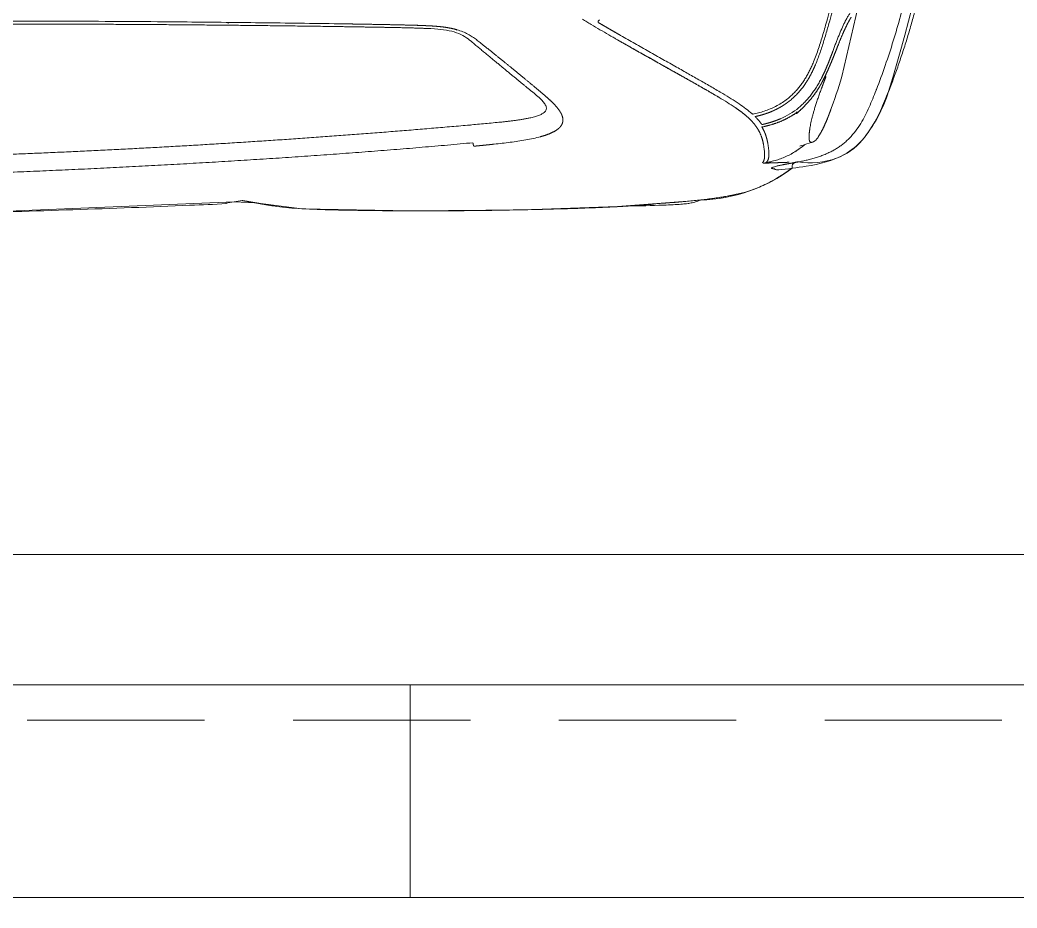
# Model space of a CAD drawing. Header units: metres. Extents: x -13933 to 152404, y -7861 to 21912.
# Drawn here: x 114822.3 to 114962.9, y 100.2 to 225.5 of the extents above; entities that cross this region are included whole.
import ezdxf
from ezdxf.xclip import XClip

# ---------------------------------------------------------------- set-up
doc = ezdxf.new("R2010")
doc.units = ezdxf.units.M
doc.header["$LTSCALE"] = 100
doc.header["$MEASUREMENT"] = 0
doc.header["$XCLIPFRAME"] = 0
doc.linetypes.add('HIDDEN', pattern=[0.375, 0.25, -0.125])
doc.layers.get('0').update_dxf_attribs({"color": 9, "lineweight": 9})
for name, color, linetype, lineweight in [('04', 9, 'Continuous', 9), ('06A', 9, 'Continuous', 9), ('06D', 9, 'Continuous', 9), ('15', 9, 'Continuous', 9), ('40M', 9, 'Continuous', 9)]:
    doc.layers.add(name, color=color, linetype=linetype, lineweight=lineweight)

# ---------------------------------------------------------------- blocks, each defined once
blk = doc.blocks.new('p-harpusta-ust')
at = {"layer": '06A'}
for points in [[(2204.54, -75), (757.54, -75), (757.54, 25), (-30.46, 25), (-30.46, 0), (732.54, 0), (732.54, -100), (2234.54, -100), (2234.54, 3680), (732.54, 3680), (732.54, 3595), (757.54, 3595), (757.54, 3655), (2204.54, 3655)], [(2204.54, -100), (2204.54, 3656)], [(2234.54, 3656), (2234.54, -75.95)], [(2234.54, 3389), (2204.54, 3389)]]:
    blk.add_lwpolyline(points, dxfattribs=at)
at = {"layer": '06D', "linetype": 'HIDDEN'}
blk.add_lwpolyline([(2204.54, 3660), (2209.54, 3660), (2209.54, -80), (752.54, -80), (752.54, 20), (-30.46, 20)], dxfattribs=at)
at = {"layer": '15'}
blk.add_lwpolyline([(729.54, 3595), (729.54, 3683), (2237.54, 3683), (2237.54, -103), (729.54, -103), (729.54, -3), (-30.46, -3), (-30.46, 0), (732.54, 0), (732.54, -100), (2234.54, -100), (2234.54, 3680), (732.54, 3680), (732.54, 3595)], close=True, dxfattribs=at)
blk = doc.blocks.new('p-araba-polo')
at = {"extrusion": (0, 0, -1)}
for p, q in [((2.8823, 0.8027), (2.9054, 0.7989)), ((3.4804, 0.8048), (3.4804, 0.8048)), ((3.6419, 0.7275), (3.6419, 0.7275)), ((3.2268, 0.6929), (3.2267, 0.6922)), ((3.7514, 0.624), (3.7743, 0.5251)), ((3.2323, 0.5693), (3.2323, 0.5693)), ((3.4392, 0.5659), (3.4392, 0.5659)), ((3.7299, 0.546), (3.7299, 0.546))]:
    blk.add_line(p, q, dxfattribs=at)
at = {"flags": 128}
for points in [[(2.9369, 0.8044), (2.9413, 0.8051), (2.9443, 0.8057)], [(3.6558, 0.7538), (3.6563, 0.7542), (3.6566, 0.7545), (3.6574, 0.7549)], [(3.6574, 0.7549), (3.6583, 0.7553), (3.6593, 0.7556), (3.6605, 0.7556)], [(3.7308, 0.6835), (3.732, 0.6804), (3.7332, 0.6772), (3.7345, 0.6739)]]:
    blk.add_lwpolyline(points, dxfattribs=at)
for points, degree in [([(2.5016, 0.8169), (2.6117, 0.8139), (2.7216, 0.8101), (2.8316, 0.8056)], 3), ([(2.8316, 0.8056), (2.8316, 0.8056), (2.8316, 0.8056), (2.8316, 0.8055), (2.8316, 0.8053), (2.8316, 0.805)], 5), ([(2.8316, 0.805), (2.8316, 0.8053), (2.8316, 0.8054), (2.8316, 0.8056), (2.8316, 0.8056), (2.8316, 0.8056)], 5), ([(2.8316, 0.8056), (2.8487, 0.8049), (2.8658, 0.8042), (2.8829, 0.8032)], 3), ([(2.8823, 0.8027), (2.8827, 0.8028), (2.8829, 0.803), (2.883, 0.8031), (2.883, 0.8032), (2.8829, 0.8032), (2.8827, 0.8032)], 6), ([(2.943, 0.8054), (2.935, 0.804), (2.9273, 0.8026), (2.9198, 0.8013), (2.9125, 0.8001), (2.9054, 0.7989)], 5), ([(2.943, 0.8054), (2.9429, 0.8054), (2.9428, 0.8054), (2.9427, 0.8054)], 3), ([(2.9428, 0.8054), (2.9428, 0.8054), (2.9428, 0.8054), (2.9428, 0.8054), (2.9429, 0.8054), (2.9429, 0.8054), (2.9429, 0.8054), (2.943, 0.8054), (2.943, 0.8054)], 8), ([(2.9433, 0.8055), (2.9432, 0.8055), (2.9432, 0.8055), (2.9431, 0.8055), (2.9431, 0.8055), (2.943, 0.8054)], 5), ([(2.943, 0.8054), (2.9431, 0.8055), (2.9431, 0.8055), (2.9432, 0.8055), (2.9433, 0.8055), (2.9433, 0.8055)], 5), ([(2.9434, 0.8055), (2.9433, 0.8055), (2.9431, 0.8055), (2.943, 0.8054)], 3), ([(3.0344, 0.8121), (3.07, 0.8129), (3.1076, 0.8133), (3.1465, 0.8134)], 3), ([(3.4597, 0.8061), (3.4598, 0.8061), (3.4598, 0.8061), (3.4599, 0.8061), (3.4599, 0.8061), (3.46, 0.8061), (3.46, 0.8061)], 6), ([(3.4645, 0.8058), (3.4646, 0.8058), (3.4647, 0.8058), (3.4648, 0.8058), (3.4649, 0.8058)], 4), ([(3.4646, 0.8058), (3.4646, 0.8058), (3.4647, 0.8058), (3.4648, 0.8058), (3.4649, 0.8058)], 4), ([(3.4646, 0.8058), (3.4646, 0.8058), (3.4647, 0.8058), (3.4648, 0.8058), (3.4648, 0.8058), (3.4649, 0.8058), (3.4649, 0.8058)], 6), ([(3.4646, 0.8058), (3.4646, 0.8058), (3.4646, 0.8058), (3.4646, 0.8058)], 3), ([(3.4646, 0.8058), (3.4646, 0.8058), (3.4647, 0.8058), (3.4647, 0.8058), (3.4648, 0.8058), (3.4649, 0.8058), (3.4649, 0.8058)], 6), ([(3.4649, 0.8058), (3.4648, 0.8058), (3.4648, 0.8058), (3.4647, 0.8058), (3.4647, 0.8058), (3.4648, 0.8058), (3.4649, 0.8058)], 6), ([(2.9054, 0.7989), (2.9062, 0.799), (2.907, 0.7992), (2.9078, 0.7993)], 3), ([(2.5115, 0.7615), (2.6557, 0.7563), (2.7999, 0.7495), (2.9437, 0.7407), (3.0876, 0.7308), (3.2308, 0.7173)], 5), ([(3.6392, 0.7457), (3.6404, 0.7445), (3.6411, 0.7432), (3.6416, 0.7416), (3.642, 0.7397)], 4), ([(3.6417, 0.7463), (3.6412, 0.7464), (3.6407, 0.7463), (3.6403, 0.746), (3.64, 0.7457)], 4), ([(3.6417, 0.7463), (3.6412, 0.7464), (3.6407, 0.7463), (3.6403, 0.746), (3.64, 0.7457)], 4), ([(3.6423, 0.746), (3.6422, 0.746), (3.6421, 0.7461), (3.642, 0.7461), (3.6419, 0.7462), (3.6417, 0.7463)], 5), ([(3.6417, 0.7463), (3.6478, 0.746), (3.6532, 0.7455), (3.6589, 0.7454), (3.665, 0.7455), (3.6714, 0.7451), (3.6769, 0.7448)], 6), ([(3.6769, 0.7448), (3.6714, 0.7451), (3.665, 0.7455), (3.6589, 0.7454), (3.6532, 0.7455), (3.6478, 0.746), (3.6417, 0.7463)], 6), ([(3.6417, 0.7463), (3.6419, 0.7462), (3.6421, 0.7461), (3.6423, 0.746)], 3), ([(3.6525, 0.7527), (3.6519, 0.7531), (3.6517, 0.7534), (3.652, 0.7536), (3.6524, 0.7538), (3.653, 0.7538), (3.6537, 0.7539), (3.6543, 0.7539)], 7), ([(3.6543, 0.7539), (3.6546, 0.7539), (3.6548, 0.7539), (3.655, 0.7539), (3.6553, 0.7539), (3.6555, 0.7539), (3.6557, 0.7539), (3.656, 0.7539)], 7), ([(3.6543, 0.7539), (3.6549, 0.7539), (3.6554, 0.7539), (3.656, 0.7539)], 3), ([(3.6613, 0.7556), (3.661, 0.7556), (3.6607, 0.7557), (3.6604, 0.7557), (3.66, 0.7556), (3.6597, 0.7556)], 5), ([(3.6598, 0.755), (3.6598, 0.7551), (3.6599, 0.7551), (3.6599, 0.7552), (3.66, 0.7552), (3.6601, 0.7553)], 5), ([(3.6606, 0.7556), (3.6608, 0.7556), (3.6612, 0.7556), (3.6617, 0.7556)], 3), ([(3.6613, 0.7556), (3.6615, 0.7556), (3.6616, 0.7556), (3.6618, 0.7556), (3.6619, 0.7556), (3.6621, 0.7555)], 5), ([(3.6621, 0.7555), (3.6618, 0.7556), (3.6616, 0.7556), (3.6613, 0.7556)], 3), ([(3.6616, 0.7556), (3.6747, 0.7543), (3.6879, 0.7526), (3.7009, 0.7505)], 3), ([(3.662, 0.7555), (3.662, 0.7555), (3.662, 0.7555), (3.662, 0.7555), (3.662, 0.7555), (3.6621, 0.7555)], 5), ([(3.6622, 0.7555), (3.6621, 0.7555), (3.6621, 0.7555), (3.6621, 0.7555), (3.6621, 0.7555), (3.6621, 0.7555)], 5), ([(3.6621, 0.7555), (3.6621, 0.7555), (3.6621, 0.7555), (3.6622, 0.7555)], 3), ([(3.6621, 0.7555), (3.6621, 0.7555), (3.6621, 0.7555), (3.6621, 0.7555)], 3), ([(3.6684, 0.7483), (3.6684, 0.7483), (3.6684, 0.7483), (3.6684, 0.7483), (3.6684, 0.7483), (3.6684, 0.7483), (3.6684, 0.7483)], 6), ([(3.6684, 0.7483), (3.6754, 0.7469), (3.6824, 0.7458), (3.6894, 0.7444)], 3), ([(3.6894, 0.7444), (3.6864, 0.745), (3.6834, 0.7455), (3.6803, 0.7461), (3.6774, 0.7466), (3.6744, 0.7472), (3.6714, 0.7477), (3.6684, 0.7483)], 7), ([(2.5099, 0.7363), (2.6125, 0.7326), (2.715, 0.7281), (2.8175, 0.7228), (2.9199, 0.7165), (3.0222, 0.7094), (3.1244, 0.7013), (3.2264, 0.6923)], 7), ([(3.6441, 0.7453), (3.6442, 0.7453), (3.6443, 0.7453), (3.6443, 0.7453), (3.6444, 0.7453), (3.6445, 0.7453), (3.6446, 0.7452)], 6), ([(3.6446, 0.7452), (3.6445, 0.7453), (3.6444, 0.7453), (3.6444, 0.7453), (3.6443, 0.7453), (3.6442, 0.7453), (3.6441, 0.7453)], 6), ([(3.6446, 0.7452), (3.6444, 0.7453), (3.6443, 0.7453), (3.6442, 0.7453), (3.6442, 0.7453), (3.6442, 0.7453), (3.6442, 0.7453)], 6), ([(3.6442, 0.7453), (3.6445, 0.7451), (3.6448, 0.7449), (3.645, 0.7447), (3.6452, 0.7445), (3.6454, 0.7442)], 5), ([(3.6454, 0.7442), (3.6465, 0.743), (3.6473, 0.7416), (3.6478, 0.74), (3.6481, 0.7379)], 4), ([(3.681, 0.7324), (3.6807, 0.7326), (3.6804, 0.7328), (3.6801, 0.7329), (3.6797, 0.7331)], 4), ([(3.6894, 0.7444), (3.6894, 0.7444), (3.6894, 0.7444), (3.6894, 0.7444), (3.6894, 0.7444), (3.6894, 0.7444), (3.6894, 0.7444)], 6), ([(3.6894, 0.7444), (3.6894, 0.7444), (3.6894, 0.7444), (3.6894, 0.7444), (3.6894, 0.7444), (3.6894, 0.7444), (3.6894, 0.7444)], 6), ([(3.1608, 0.7236), (3.1608, 0.7236), (3.1608, 0.7236), (3.1608, 0.7236)], 3), ([(3.1608, 0.7236), (3.1608, 0.7236), (3.1608, 0.7236), (3.1608, 0.7236)], 3), ([(3.2308, 0.7173), (3.2311, 0.7187), (3.2314, 0.72), (3.2314, 0.7205), (3.2315, 0.7208), (3.2318, 0.7215), (3.232, 0.7222)], 6), ([(3.232, 0.7222), (3.2318, 0.7215), (3.2315, 0.7208), (3.2314, 0.7205), (3.2314, 0.72), (3.2311, 0.7187), (3.2308, 0.7173)], 6), ([(3.2325, 0.7222), (3.2324, 0.7222), (3.2323, 0.7222), (3.2322, 0.7222), (3.2321, 0.7222), (3.232, 0.7222)], 5), ([(3.232, 0.7222), (3.2322, 0.7222), (3.2323, 0.7222), (3.2325, 0.7222)], 3), ([(3.2325, 0.7222), (3.2385, 0.7216), (3.2445, 0.721), (3.2505, 0.7204)], 3), ([(3.2505, 0.7204), (3.2469, 0.7208), (3.2433, 0.7211), (3.2397, 0.7215), (3.2361, 0.7218), (3.2325, 0.7222)], 5), ([(3.2608, 0.7193), (3.2588, 0.7195), (3.2567, 0.7198), (3.2546, 0.72), (3.2526, 0.7202), (3.2505, 0.7204)], 5), ([(3.2505, 0.7204), (3.2539, 0.72), (3.2574, 0.7197), (3.2608, 0.7193)], 3), ([(3.6409, 0.7204), (3.6395, 0.7132), (3.6375, 0.7045), (3.6326, 0.6959), (3.6246, 0.6873)], 4), ([(3.647, 0.7189), (3.6462, 0.7147), (3.6452, 0.7101), (3.6437, 0.7052), (3.6416, 0.7003), (3.6385, 0.6952)], 5), ([(3.6871, 0.7287), (3.6865, 0.7291), (3.6859, 0.7295), (3.6853, 0.7299)], 3), ([(3.6918, 0.7222), (3.6912, 0.7225), (3.6992, 0.7195), (3.7089, 0.7167)], 3), ([(3.692, 0.7221), (3.6919, 0.7222), (3.6919, 0.7222), (3.6918, 0.7222)], 3), ([(3.3555, 0.6929), (3.353, 0.6968), (3.3487, 0.7005), (3.3421, 0.7038), (3.3345, 0.7065), (3.3262, 0.7088)], 5), ([(3.706, 0.6982), (3.7053, 0.7028), (3.705, 0.7068), (3.7049, 0.7101), (3.7051, 0.7127), (3.7056, 0.7145)], 5), ([(3.7056, 0.7145), (3.706, 0.7157), (3.7065, 0.7165), (3.7072, 0.7169), (3.708, 0.717), (3.709, 0.7166)], 5), ([(3.7184, 0.7083), (3.7181, 0.7089), (3.7179, 0.7094), (3.7176, 0.7099), (3.7173, 0.7104), (3.7169, 0.7108)], 5), ([(3.7184, 0.7083), (3.7181, 0.7089), (3.7179, 0.7094), (3.7176, 0.7099), (3.7173, 0.7104), (3.7169, 0.7108)], 5), ([(3.7184, 0.7083), (3.7205, 0.7053), (3.7229, 0.7012), (3.7256, 0.6959), (3.7283, 0.6897), (3.7311, 0.6828)], 5), ([(3.2267, 0.6922), (3.2268, 0.6925), (3.2268, 0.6927), (3.2268, 0.6929)], 3), ([(3.3551, 0.6757), (3.3569, 0.679), (3.358, 0.6825), (3.3585, 0.6859), (3.3577, 0.6895), (3.3555, 0.6929)], 5), ([(3.6351, 0.702), (3.6351, 0.702), (3.6351, 0.702), (3.6351, 0.702)], 3), ([(3.6353, 0.6874), (3.6359, 0.6881), (3.6365, 0.6889), (3.6371, 0.6896), (3.6376, 0.6904), (3.6381, 0.6911)], 5), ([(3.6381, 0.6911), (3.6382, 0.6912), (3.6383, 0.6913), (3.6383, 0.6914), (3.6385, 0.6914), (3.6386, 0.6915), (3.6388, 0.6915)], 6), ([(3.6843, 0.6769), (3.676, 0.6824), (3.6671, 0.687), (3.6578, 0.6905), (3.6482, 0.6931), (3.6385, 0.6952)], 5), ([(3.6388, 0.6915), (3.639, 0.6915), (3.6392, 0.6915), (3.6394, 0.6915), (3.6396, 0.6914), (3.6399, 0.6914), (3.6402, 0.6913)], 6), ([(3.6401, 0.6913), (3.6401, 0.6914), (3.6401, 0.6914), (3.6402, 0.6914), (3.6402, 0.6914), (3.6402, 0.6914), (3.6402, 0.6913)], 6), ([(3.6402, 0.6913), (3.6451, 0.6902), (3.65, 0.6889), (3.6548, 0.6874), (3.6596, 0.6856), (3.6642, 0.6837)], 5), ([(3.3312, 0.6498), (3.3371, 0.6548), (3.3427, 0.6599), (3.3478, 0.665), (3.3522, 0.6703), (3.3551, 0.6757)], 5), ([(3.6246, 0.6873), (3.62, 0.6823), (3.6144, 0.6773), (3.6078, 0.6724), (3.6007, 0.6676)], 4), ([(3.6289, 0.6804), (3.6292, 0.6807), (3.6295, 0.6811), (3.6299, 0.6814), (3.6302, 0.6817), (3.6305, 0.682)], 5), ([(3.6536, 0.6726), (3.6489, 0.6747), (3.644, 0.6765), (3.639, 0.678), (3.634, 0.6793), (3.6289, 0.6804)], 5), ([(3.629, 0.6763), (3.629, 0.6763), (3.629, 0.6763), (3.629, 0.6763), (3.629, 0.6763), (3.629, 0.6763), (3.629, 0.6763)], 6), ([(3.629, 0.6763), (3.629, 0.6763), (3.629, 0.6763), (3.629, 0.6763), (3.629, 0.6763), (3.629, 0.6763), (3.629, 0.6763), (3.629, 0.6763)], 7), ([(3.629, 0.6763), (3.629, 0.6763), (3.629, 0.6763), (3.629, 0.6763), (3.629, 0.6763)], 4), ([(3.629, 0.6763), (3.629, 0.6763), (3.629, 0.6763), (3.629, 0.6763), (3.629, 0.6763)], 4), ([(3.6305, 0.682), (3.6308, 0.6823), (3.6311, 0.6827), (3.6314, 0.683), (3.6317, 0.6833), (3.632, 0.6836)], 5), ([(3.632, 0.6836), (3.6327, 0.6844), (3.6334, 0.6851), (3.634, 0.6859), (3.6347, 0.6866), (3.6353, 0.6874)], 5), ([(3.6641, 0.6836), (3.6642, 0.6837), (3.6642, 0.6838), (3.6642, 0.6838), (3.6642, 0.6838), (3.6642, 0.6837), (3.6642, 0.6837)], 6), ([(3.6642, 0.6837), (3.6737, 0.6797), (3.6827, 0.6743), (3.6906, 0.6678)], 3), ([(3.6884, 0.6739), (3.6876, 0.6745), (3.6868, 0.6751), (3.6859, 0.6757), (3.6851, 0.6763), (3.6843, 0.6769)], 5), ([(3.6871, 0.6763), (3.6934, 0.6709), (3.7003, 0.6645), (3.7071, 0.657), (3.7131, 0.649), (3.7183, 0.6407)], 5), ([(3.7311, 0.6828), (3.731, 0.683), (3.7309, 0.6833), (3.7307, 0.6836), (3.7306, 0.6839), (3.7305, 0.6842)], 5), ([(3.7311, 0.6828), (3.731, 0.683), (3.7309, 0.6833), (3.7307, 0.6836), (3.7306, 0.6839), (3.7305, 0.6842)], 5), ([(3.7311, 0.6828), (3.732, 0.6804), (3.7329, 0.678), (3.7339, 0.6755), (3.7348, 0.673), (3.7357, 0.6704)], 5), ([(3.6657, 0.6664), (3.6634, 0.6678), (3.661, 0.6691), (3.6586, 0.6703), (3.6561, 0.6715), (3.6536, 0.6726)], 5), ([(3.6769, 0.6587), (3.6748, 0.6604), (3.6726, 0.662), (3.6704, 0.6636), (3.6681, 0.665), (3.6657, 0.6664)], 5), ([(3.6905, 0.6677), (3.6906, 0.6677), (3.6906, 0.6678), (3.6906, 0.6678), (3.6906, 0.6678), (3.6906, 0.6677), (3.6906, 0.6677)], 6), ([(3.7346, 0.6735), (3.7406, 0.6572), (3.7462, 0.6408), (3.7514, 0.624)], 3), ([(3.241, 0.576), (3.2553, 0.5874), (3.2689, 0.5983), (3.282, 0.6089), (3.2949, 0.6194), (3.3073, 0.6297), (3.3195, 0.6398), (3.3312, 0.6498)], 7), ([(3.5782, 0.6534), (3.5628, 0.6443), (3.5465, 0.6352), (3.5299, 0.6258), (3.513, 0.6163)], 4), ([(3.708, 0.649), (3.708, 0.649), (3.7081, 0.6491), (3.7081, 0.6491), (3.7082, 0.6491), (3.7082, 0.6491), (3.7082, 0.6491)], 6), ([(3.7082, 0.6491), (3.7083, 0.6492), (3.7084, 0.6492), (3.7084, 0.6492), (3.7084, 0.6491), (3.7084, 0.6491), (3.7084, 0.649)], 6), ([(3.2303, 0.5759), (3.2483, 0.5909), (3.2656, 0.6052), (3.2822, 0.619), (3.2983, 0.6322), (3.3135, 0.6446)], 5), ([(3.7141, 0.6071), (3.7117, 0.6127), (3.7092, 0.6181), (3.7064, 0.6235), (3.7034, 0.6286), (3.7, 0.6336)], 5), ([(3.7273, 0.624), (3.7257, 0.6274), (3.7239, 0.6308), (3.7222, 0.6341), (3.7203, 0.6374), (3.7183, 0.6407)], 5), ([(3.7289, 0.624), (3.7277, 0.627), (3.7266, 0.63), (3.7255, 0.633), (3.7244, 0.6358), (3.7233, 0.6387)], 5), ([(3.7289, 0.624), (3.7277, 0.627), (3.7266, 0.63), (3.7255, 0.633), (3.7244, 0.6358), (3.7233, 0.6387)], 5), ([(3.7997, 0.6433), (3.7998, 0.6429), (3.7999, 0.6426), (3.8001, 0.6422)], 3), ([(3.8001, 0.6422), (3.7999, 0.6426), (3.7998, 0.6429), (3.7997, 0.6433)], 3), ([(3.8175, 0.6441), (3.8175, 0.6442), (3.8175, 0.6443), (3.8175, 0.6443), (3.8174, 0.6444)], 4), ([(3.8174, 0.6444), (3.8174, 0.6444), (3.8175, 0.6443), (3.8175, 0.6442), (3.8175, 0.6442)], 4), ([(3.7233, 0.6248), (3.7268, 0.6177), (3.73, 0.6105), (3.7329, 0.6032), (3.7357, 0.5959), (3.7384, 0.5887)], 5), ([(3.7286, 0.624), (3.7282, 0.624), (3.7277, 0.624), (3.7273, 0.624)], 3), ([(3.7286, 0.624), (3.7283, 0.624), (3.7281, 0.624), (3.7278, 0.624), (3.7276, 0.624), (3.7273, 0.624)], 5), ([(3.7446, 0.5831), (3.742, 0.5897), (3.7394, 0.5965), (3.7366, 0.6034), (3.7337, 0.6103), (3.7306, 0.6172), (3.7273, 0.624)], 6), ([(3.7289, 0.624), (3.7289, 0.624), (3.7288, 0.624), (3.7288, 0.624), (3.7287, 0.624), (3.7286, 0.624), (3.7286, 0.624)], 6), ([(3.7289, 0.624), (3.7288, 0.624), (3.7287, 0.624), (3.7286, 0.624)], 3), ([(3.513, 0.6163), (3.4939, 0.6055), (3.4745, 0.5946), (3.4547, 0.5835), (3.4347, 0.5721)], 4), ([(3.4561, 0.5842), (3.4561, 0.5842), (3.4561, 0.5842), (3.4561, 0.5842)], 3), ([(3.4561, 0.5842), (3.4561, 0.5842), (3.4561, 0.5842), (3.4561, 0.5842), (3.4561, 0.5842), (3.4561, 0.5842)], 5), ([(3.7382, 0.5889), (3.7383, 0.5889), (3.7384, 0.5889), (3.7384, 0.5889), (3.7384, 0.5888), (3.7384, 0.5888), (3.7384, 0.5887)], 6), ([(3.7644, 0.5402), (3.7622, 0.5439), (3.7597, 0.5484), (3.7569, 0.5538), (3.7539, 0.5602), (3.7508, 0.5674), (3.7478, 0.5751), (3.7446, 0.5831)], 7), ([(3.4392, 0.5659), (3.4349, 0.5635), (3.4306, 0.561), (3.4262, 0.5585), (3.4219, 0.556), (3.4176, 0.5535), (3.4133, 0.551), (3.4089, 0.5484)], 7), ([(3.7464, 0.567), (3.7465, 0.567), (3.7465, 0.567), (3.7465, 0.567), (3.7465, 0.567), (3.7465, 0.567), (3.7466, 0.567)], 6), ([(3.7466, 0.567), (3.7467, 0.5669), (3.7467, 0.5669), (3.7468, 0.5668), (3.7468, 0.5668), (3.7468, 0.5667), (3.7468, 0.5666)], 6), ([(3.7468, 0.5668), (3.7497, 0.5596), (3.7526, 0.5529), (3.7553, 0.5475)], 3), ([(3.0337, 0.5533), (2.9385, 0.552), (2.8431, 0.5509), (2.7476, 0.5501), (2.6519, 0.5497), (2.5562, 0.5502)], 5), ([(2.8854, 0.5489), (2.8854, 0.5489), (2.8854, 0.5488), (2.8854, 0.5488), (2.8854, 0.5488), (2.8854, 0.5488), (2.8854, 0.5488)], 6), ([(2.8854, 0.5488), (2.8854, 0.5488), (2.8854, 0.5488), (2.8854, 0.5488), (2.8854, 0.5488), (2.8854, 0.5489), (2.8854, 0.5489)], 6), ([(3.1618, 0.5559), (3.1389, 0.555), (3.1101, 0.5545), (3.0826, 0.5541), (3.0594, 0.5537), (3.0337, 0.5533)], 5), ([(3.0349, 0.5494), (3.0524, 0.5496), (3.0699, 0.5499), (3.0873, 0.5502), (3.1049, 0.5505), (3.1223, 0.5509), (3.1397, 0.5513)], 6), ([(3.1397, 0.5513), (3.1445, 0.5514), (3.1493, 0.5516), (3.1541, 0.5517), (3.1589, 0.5519), (3.1637, 0.5521)], 5), ([(3.1637, 0.5521), (3.1712, 0.5524), (3.1787, 0.5528), (3.1863, 0.5535), (3.194, 0.5544), (3.2016, 0.5559), (3.2085, 0.5579)], 6), ([(3.2078, 0.5585), (3.2079, 0.5584), (3.208, 0.5583), (3.2082, 0.5582), (3.2083, 0.5581), (3.2084, 0.558), (3.2085, 0.5579)], 6), ([(3.412, 0.559), (3.412, 0.559), (3.412, 0.559), (3.412, 0.559)], 3), ([(3.412, 0.559), (3.412, 0.559), (3.412, 0.559), (3.412, 0.559), (3.412, 0.559), (3.412, 0.559)], 5), ([(3.7693, 0.4017), (3.7632, 0.431), (3.7565, 0.4602), (3.7494, 0.4892), (3.7418, 0.5181), (3.7337, 0.5469)], 5), ([(3.7549, 0.5478), (3.755, 0.5478), (3.755, 0.5477), (3.755, 0.5477), (3.755, 0.5477), (3.755, 0.5477), (3.7551, 0.5477)], 6), ([(3.7551, 0.5477), (3.7552, 0.5477), (3.7552, 0.5476), (3.7553, 0.5475), (3.7553, 0.5474), (3.7554, 0.5473), (3.7554, 0.5472)], 6)]:
    blk.add_open_spline(points, degree=degree)
for points, degree, knots in [([(2.8823, 0.8027), (2.8825, 0.8028), (2.8829, 0.803), (2.883, 0.8032), (2.8829, 0.8032), (2.8827, 0.8032), (2.8826, 0.8032)], 3, [0, 0, 0, 0, 0.249685, 0.499599, 0.749749, 1, 1, 1, 1]), ([(2.9447, 0.8057), (2.948, 0.8063), (2.9714, 0.8099), (3.0015, 0.8114), (3.0343, 0.8121)], 3, [0, 0, 0, 0, 0.131477, 1, 1, 1, 1]), ([(3.46, 0.8061), (3.4566, 0.8063), (3.4499, 0.8067), (3.4362, 0.8075), (3.4129, 0.8086), (3.3796, 0.8099), (3.339, 0.8111), (3.2984, 0.812), (3.2603, 0.8127), (3.226, 0.8131), (3.193, 0.8134), (3.1656, 0.8135), (3.1487, 0.8134), (3.1435, 0.8134)], 3, [0, 0, 0, 0, 0.03531, 0.070597, 0.141114, 0.269195, 0.390859, 0.518959, 0.640794, 0.737038, 0.833171, 0.948447, 1, 1, 1, 1]), ([(3.4534, 0.8065), (3.4733, 0.8062), (3.5024, 0.8054), (3.5233, 0.8042), (3.533, 0.8033), (3.5394, 0.8022), (3.5462, 0.8005), (3.5507, 0.7987), (3.5521, 0.7981)], 3, [0, 0, 0, 0, 0.418831, 0.714948, 0.835581, 0.907738, 0.972168, 1, 1, 1, 1]), ([(3.4649, 0.8058), (3.4648, 0.8058), (3.4647, 0.8058), (3.4648, 0.8058), (3.4649, 0.8058)], 3, [0, 0, 0, 0, 0.506131, 1, 1, 1, 1]), ([(3.4649, 0.8058), (3.4695, 0.8055), (3.4787, 0.8047), (3.4878, 0.8037), (3.4924, 0.8031)], 3, [0, 0, 0, 0, 0.500005, 1, 1, 1, 1]), ([(3.4924, 0.8031), (3.496, 0.8029), (3.5031, 0.8024), (3.5136, 0.8016), (3.5237, 0.8008), (3.5336, 0.8), (3.5432, 0.799), (3.5524, 0.798), (3.5613, 0.797), (3.5699, 0.7958), (3.5781, 0.7946), (3.5859, 0.7933), (3.5934, 0.7919), (3.5988, 0.7908), (3.6016, 0.7902), (3.6022, 0.7901)], 3, [0, 0, 0, 0, 0.08164, 0.163278, 0.244914, 0.326547, 0.408179, 0.489811, 0.571441, 0.653071, 0.734702, 0.816332, 0.897962, 0.979592, 1, 1, 1, 1]), ([(3.5624, 0.7968), (3.5668, 0.7963), (3.5918, 0.7928), (3.6137, 0.7881), (3.6286, 0.7825), (3.63, 0.7819)], 3, [0, 0, 0, 0, 0.15043, 0.932957, 1, 1, 1, 1]), ([(3.63, 0.782), (3.6367, 0.7793), (3.6464, 0.775), (3.6606, 0.7668), (3.6723, 0.7592), (3.6777, 0.7555), (3.6807, 0.7535), (3.6809, 0.7534)], 3, [0, 0, 0, 0, 0.436591, 0.634385, 0.751254, 0.983784, 1, 1, 1, 1]), ([(3.642, 0.7397), (3.6418, 0.7402), (3.6416, 0.7414), (3.6411, 0.7429), (3.6404, 0.7444), (3.6396, 0.7453), (3.6392, 0.7457)], 3, [0, 0, 0, 0, 0.221287, 0.461031, 0.720285, 1, 1, 1, 1]), ([(3.6423, 0.746), (3.6423, 0.746), (3.6424, 0.7459), (3.6429, 0.7458), (3.6431, 0.7458)], 3, [0, 0, 0, 0, 0.500528, 1, 1, 1, 1]), ([(3.6431, 0.7458), (3.6458, 0.7452), (3.6511, 0.7441), (3.659, 0.742), (3.6667, 0.7393), (3.6742, 0.7361), (3.6815, 0.7323), (3.6868, 0.729), (3.6897, 0.727), (3.6903, 0.7266)], 3, [0, 0, 0, 0, 0.158644, 0.317513, 0.476648, 0.636014, 0.795575, 0.955312, 1, 1, 1, 1]), ([(3.6684, 0.7483), (3.6668, 0.7486), (3.6637, 0.7493), (3.6595, 0.7502), (3.6562, 0.7511), (3.6538, 0.752), (3.6529, 0.7524), (3.6525, 0.7527)], 3, [0, 0, 0, 0, 0.243786, 0.487231, 0.658342, 0.829202, 1, 1, 1, 1]), ([(3.6621, 0.7555), (3.6621, 0.7555), (3.6621, 0.7555), (3.6621, 0.7555), (3.6621, 0.7555), (3.6621, 0.7555), (3.6621, 0.7555), (3.6621, 0.7555), (3.6621, 0.7555), (3.6621, 0.7555), (3.6621, 0.7555)], 5, [0, 0, 0, 0, 0, 0, 1, 1, 1, 1, 1, 1, 1, 1, 1, 1, 1]), ([(3.7009, 0.7505), (3.7197, 0.7475), (3.7493, 0.7404), (3.773, 0.7216), (3.7799, 0.7136)], 3, [0, 0, 0, 0, 0.646551, 1, 1, 1, 1]), ([(2.9293, 0.7407), (2.9293, 0.7407), (2.9293, 0.7407), (2.9293, 0.7407), (2.9293, 0.7407), (2.9293, 0.7407), (2.9293, 0.7407)], 3, [0, 0, 0, 0, 1, 1, 1, 1, 1, 1, 1]), ([(2.9527, 0.7392), (2.9527, 0.7392), (2.9527, 0.7392), (2.9527, 0.7392), (2.9527, 0.7392), (2.9527, 0.7392), (2.9527, 0.7392)], 3, [0, 0, 0, 0, 1, 1, 1, 1, 1, 1, 1]), ([(2.9527, 0.7392), (2.9527, 0.7392), (2.9527, 0.7392), (2.9527, 0.7392), (2.9527, 0.7392), (2.9527, 0.7392), (2.9527, 0.7392)], 3, [0, 0, 0, 0, 1, 1, 1, 1, 1, 1, 1]), ([(3.6419, 0.7275), (3.642, 0.7284), (3.6422, 0.7303), (3.6423, 0.7328), (3.6424, 0.7353), (3.6423, 0.7376), (3.6421, 0.739), (3.642, 0.7397)], 3, [0, 0, 0, 0, 0.160277, 0.337825, 0.535128, 0.754926, 1, 1, 1, 1]), ([(3.6446, 0.7452), (3.6444, 0.7453), (3.6442, 0.7453), (3.6442, 0.7453), (3.6442, 0.7453)], 3, [0, 0, 0, 0, 0.4918, 1, 1, 1, 1]), ([(3.6442, 0.7453), (3.6444, 0.7451), (3.6449, 0.7448), (3.6452, 0.7444), (3.6454, 0.7442)], 3, [0, 0, 0, 0, 0.499449, 1, 1, 1, 1]), ([(3.6454, 0.7442), (3.6457, 0.7438), (3.6464, 0.743), (3.6472, 0.7415), (3.6477, 0.7399), (3.648, 0.7386), (3.6481, 0.7379)], 3, [0, 0, 0, 0, 0.25, 0.5, 0.75, 1, 1, 1, 1]), ([(3.6481, 0.7379), (3.6483, 0.7365), (3.6487, 0.7335), (3.6482, 0.7285), (3.648, 0.7261)], 3, [0, 0, 0, 0, 0.499729, 1, 1, 1, 1]), ([(3.6589, 0.7419), (3.6589, 0.7419), (3.6589, 0.7419), (3.6589, 0.7419), (3.6589, 0.7419), (3.6589, 0.7419), (3.6589, 0.7419)], 3, [0, 0, 0, 0, 1, 1, 1, 1.000001, 1.000001, 1.000001, 1.000001]), ([(3.6634, 0.7404), (3.6634, 0.7404), (3.6634, 0.7404), (3.6634, 0.7404), (3.6634, 0.7404), (3.6634, 0.7404), (3.6634, 0.7404), (3.6634, 0.7404), (3.6634, 0.7404), (3.6634, 0.7404), (3.6634, 0.7404), (3.6634, 0.7404), (3.6634, 0.7404), (3.6634, 0.7404), (3.6634, 0.7404)], 7, [0, 0, 0, 0, 0, 0, 0, 0, 1, 1, 1, 1, 1, 1, 1, 1.000001, 1.000001, 1.000001, 1.000001, 1.000001, 1.000001, 1.000001, 1.000001]), ([(3.6797, 0.7331), (3.6797, 0.7331), (3.6797, 0.7331), (3.6797, 0.7331), (3.6797, 0.7331), (3.6797, 0.7331), (3.6797, 0.7331), (3.6797, 0.7331), (3.6797, 0.7331), (3.6797, 0.7331), (3.6797, 0.7331), (3.6797, 0.7331), (3.6797, 0.7331)], 6, [0, 0, 0, 0, 0, 0, 0, 1, 1, 1, 1, 1, 1, 1, 1, 1, 1, 1, 1, 1]), ([(3.6797, 0.7331), (3.6797, 0.7331), (3.6797, 0.7331), (3.6797, 0.7331), (3.6797, 0.7331), (3.6797, 0.7331), (3.6797, 0.7331), (3.6797, 0.7331), (3.6797, 0.7331), (3.6797, 0.7331), (3.6797, 0.7331), (3.6797, 0.7331), (3.6797, 0.7331)], 6, [0, 0, 0, 0, 0, 0, 0, 1, 1, 1, 1, 1, 1, 1, 1, 1, 1, 1, 1, 1]), ([(3.7276, 0.7337), (3.7256, 0.7345), (3.7215, 0.7361), (3.7152, 0.7382), (3.7088, 0.7401), (3.7024, 0.7417), (3.6959, 0.7431), (3.6916, 0.744), (3.6894, 0.7444)], 3, [0, 0, 0, 0, 0.166659, 0.333321, 0.499987, 0.666656, 0.833327, 1, 1, 1, 1]), ([(3.7621, 0.7107), (3.7607, 0.7121), (3.7579, 0.7149), (3.7533, 0.7188), (3.7485, 0.7224), (3.7436, 0.7257), (3.7384, 0.7286), (3.7331, 0.7313), (3.7294, 0.7329), (3.7276, 0.7337)], 3, [0, 0, 0, 0, 0.142965, 0.285982, 0.428979, 0.571915, 0.714754, 0.857457, 1, 1, 1, 1]), ([(3.7312, 0.7322), (3.7312, 0.7322), (3.7312, 0.7322), (3.7312, 0.7322), (3.7312, 0.7322), (3.7312, 0.7322), (3.7312, 0.7322), (3.7312, 0.7322), (3.7312, 0.7322), (3.7312, 0.7322)], 3, [0, 0, 0, 0, 0.125, 0.25, 0.5, 1, 1, 1, 1, 1, 1, 1]), ([(3.2608, 0.7193), (3.2646, 0.7189), (3.2721, 0.7181), (3.2833, 0.7167), (3.2944, 0.7152), (3.3053, 0.7134), (3.3161, 0.7114), (3.3228, 0.7096), (3.3262, 0.7088)], 3, [0, 0, 0, 0, 0.1667, 0.333452, 0.500295, 0.667229, 0.833987, 1, 1, 1, 1]), ([(3.6409, 0.7204), (3.6411, 0.7217), (3.6415, 0.7242), (3.6417, 0.7264), (3.6419, 0.7275)], 3, [0, 0, 0, 0, 0.500012, 1, 1, 1, 1]), ([(3.6479, 0.7254), (3.6478, 0.7244), (3.6475, 0.7224), (3.6472, 0.72), (3.647, 0.7189)], 3, [0, 0, 0, 0, 0.499774, 1, 1, 1, 1]), ([(3.6848, 0.7302), (3.6849, 0.7301), (3.6905, 0.7267), (3.695, 0.7233), (3.6988, 0.7202), (3.6995, 0.7196)], 3, [0, 0, 0, 0, 0.284317, 0.878632, 1, 1, 1, 1]), ([(3.7056, 0.7145), (3.7057, 0.7149), (3.7061, 0.7158), (3.7068, 0.7165), (3.7077, 0.7169), (3.7085, 0.7168), (3.709, 0.7167), (3.7091, 0.7166)], 3, [0, 0, 0, 0, 0.235288, 0.470581, 0.705875, 0.941175, 1, 1, 1, 1]), ([(3.7089, 0.7167), (3.7101, 0.7164), (3.7141, 0.7146), (3.7152, 0.7128), (3.7174, 0.7102)], 3, [0, 0, 0, 0, 0.136101, 1, 1, 1, 1]), ([(3.7311, 0.6828), (3.7305, 0.6842), (3.7293, 0.687), (3.7276, 0.691), (3.7259, 0.6947), (3.7243, 0.6981), (3.7227, 0.7012), (3.7212, 0.7039), (3.7197, 0.7063), (3.7188, 0.7076), (3.7184, 0.7083)], 3, [0, 0, 0, 0, 0.125001, 0.250002, 0.375002, 0.500002, 0.625002, 0.750002, 0.875001, 1, 1, 1, 1]), ([(3.7997, 0.6433), (3.7981, 0.6473), (3.7949, 0.6553), (3.7899, 0.6672), (3.7844, 0.6789), (3.7781, 0.6903), (3.7708, 0.7011), (3.765, 0.7075), (3.7621, 0.7107)], 3, [0, 0, 0, 0, 0.166182, 0.332514, 0.49905, 0.665821, 0.832816, 1, 1, 1, 1]), ([(3.7799, 0.7136), (3.7879, 0.7046), (3.7968, 0.6908), (3.8082, 0.6672), (3.8136, 0.654), (3.8172, 0.6448)], 3, [0, 0, 0, 0, 0.458817, 0.622395, 1, 1, 1, 1]), ([(3.2703, 0.6882), (3.2666, 0.6885), (3.2594, 0.6893), (3.2484, 0.6903), (3.2374, 0.6913), (3.2301, 0.6919), (3.2264, 0.6923)], 3, [0, 0, 0, 0, 0.249999, 0.5, 0.749999, 1, 1, 1, 1]), ([(3.6381, 0.6911), (3.6372, 0.6899), (3.6354, 0.6874), (3.6331, 0.6849), (3.632, 0.6836)], 3, [0, 0, 0, 0, 0.500029, 1, 1, 1, 1]), ([(3.706, 0.6982), (3.706, 0.6982), (3.706, 0.6982), (3.706, 0.6982), (3.706, 0.6982), (3.706, 0.6982), (3.706, 0.6982)], 3, [0, 0, 0, 0, 1, 1, 1, 1.000001, 1.000001, 1.000001, 1.000001]), ([(3.7129, 0.6693), (3.7124, 0.6709), (3.7114, 0.674), (3.7102, 0.6786), (3.709, 0.6829), (3.708, 0.6871), (3.7072, 0.691), (3.7065, 0.6948), (3.7062, 0.697), (3.706, 0.6982)], 3, [0, 0, 0, 0, 0.143178, 0.285809, 0.428387, 0.571114, 0.714004, 0.856981, 1, 1, 1, 1]), ([(3.3109, 0.6823), (3.3094, 0.6826), (3.3062, 0.6833), (3.3012, 0.6842), (3.2962, 0.685), (3.2911, 0.6857), (3.2859, 0.6864), (3.2807, 0.687), (3.2755, 0.6876), (3.272, 0.688), (3.2703, 0.6882)], 3, [0, 0, 0, 0, 0.124983, 0.249975, 0.374973, 0.499975, 0.624979, 0.749985, 0.874992, 1, 1, 1, 1]), ([(3.3301, 0.6755), (3.3295, 0.6759), (3.3283, 0.6767), (3.326, 0.6778), (3.3234, 0.6788), (3.3205, 0.6798), (3.3175, 0.6807), (3.3143, 0.6815), (3.3121, 0.6821), (3.3109, 0.6823)], 3, [0, 0, 0, 0, 0.142893, 0.285782, 0.428638, 0.571491, 0.714341, 0.857166, 1, 1, 1, 1]), ([(3.3341, 0.6661), (3.3342, 0.6668), (3.3346, 0.668), (3.3344, 0.6699), (3.3338, 0.6718), (3.3324, 0.6737), (3.3309, 0.6749), (3.3301, 0.6755)], 3, [0, 0, 0, 0, 0.200067, 0.400113, 0.600121, 0.800083, 1, 1, 1, 1]), ([(3.6063, 0.6624), (3.6096, 0.6647), (3.6161, 0.6692), (3.6216, 0.6739), (3.6243, 0.6762)], 3, [0, 0, 0, 0, 0.500136, 1, 1, 1, 1]), ([(3.6243, 0.6762), (3.6245, 0.6764), (3.6249, 0.6768), (3.6263, 0.6769), (3.6273, 0.6767), (3.6278, 0.6766)], 3, [0, 0, 0, 0, 0.33657, 0.664105, 1, 1, 1, 1]), ([(3.6278, 0.6766), (3.6305, 0.676), (3.6359, 0.6747), (3.644, 0.6721), (3.652, 0.6689), (3.6599, 0.6651), (3.6675, 0.6606), (3.6722, 0.6571), (3.6746, 0.6553)], 3, [0, 0, 0, 0, 0.159308, 0.322994, 0.489699, 0.658429, 0.828591, 1, 1, 1, 1]), ([(3.6289, 0.6804), (3.631, 0.6799), (3.6352, 0.679), (3.6415, 0.6772), (3.6476, 0.6751), (3.6516, 0.6734), (3.6536, 0.6726)], 3, [0, 0, 0, 0, 0.250006, 0.500007, 0.750006, 1, 1, 1, 1]), ([(3.6843, 0.6769), (3.685, 0.6764), (3.6864, 0.6754), (3.6877, 0.6744), (3.6884, 0.6739)], 3, [0, 0, 0, 0, 0.500012, 1, 1, 1, 1]), ([(3.7349, 0.6727), (3.7343, 0.6745), (3.733, 0.6779), (3.7317, 0.6811), (3.7311, 0.6828)], 3, [0, 0, 0, 0, 0.495547, 1, 1, 1, 1]), ([(3.3273, 0.6565), (3.3288, 0.6581), (3.3319, 0.6613), (3.3333, 0.6645), (3.3341, 0.6661)], 3, [0, 0, 0, 0, 0.500141, 1, 1, 1, 1]), ([(3.5782, 0.6534), (3.5821, 0.6558), (3.5899, 0.6605), (3.5971, 0.6652), (3.6007, 0.6676)], 3, [0, 0, 0, 0, 0.500144, 1, 1, 1, 1]), ([(3.5834, 0.648), (3.5874, 0.6504), (3.5954, 0.6552), (3.6027, 0.66), (3.6063, 0.6624)], 3, [0, 0, 0, 0, 0.500076, 1, 1, 1, 1]), ([(3.7084, 0.649), (3.7071, 0.6507), (3.7044, 0.6541), (3.7001, 0.6589), (3.6955, 0.6634), (3.6922, 0.6663), (3.6906, 0.6677)], 3, [0, 0, 0, 0, 0.250005, 0.500006, 0.750004, 1, 1, 1, 1]), ([(3.7233, 0.6387), (3.7225, 0.6408), (3.7209, 0.645), (3.7187, 0.6513), (3.7166, 0.6574), (3.7147, 0.6635), (3.7135, 0.6673), (3.7129, 0.6693)], 3, [0, 0, 0, 0, 0.200275, 0.400507, 0.60049, 0.800241, 1, 1, 1, 1]), ([(3.3135, 0.6446), (3.316, 0.6466), (3.3209, 0.6506), (3.3252, 0.6545), (3.3273, 0.6565)], 3, [0, 0, 0, 0, 0.500033, 1, 1, 1, 1]), ([(3.513, 0.6163), (3.5186, 0.6194), (3.5299, 0.6257), (3.5464, 0.6351), (3.5626, 0.6443), (3.573, 0.6504), (3.5782, 0.6534)], 3, [0, 0, 0, 0, 0.250068, 0.500042, 0.750043, 1, 1, 1, 1]), ([(3.5181, 0.6106), (3.5237, 0.6138), (3.535, 0.6202), (3.5515, 0.6295), (3.5678, 0.6388), (3.5782, 0.645), (3.5834, 0.648)], 3, [0, 0, 0, 0, 0.250003, 0.500002, 0.750004, 1, 1, 1, 1]), ([(3.6746, 0.6553), (3.6762, 0.654), (3.6794, 0.6513), (3.6839, 0.647), (3.6882, 0.6424), (3.6922, 0.6376), (3.6959, 0.6326), (3.6993, 0.6274), (3.7024, 0.622), (3.7054, 0.6165), (3.7081, 0.6109), (3.7098, 0.6071), (3.7106, 0.6052)], 3, [0, 0, 0, 0, 0.099992, 0.199992, 0.299988, 0.399982, 0.499978, 0.599981, 0.699987, 0.79999, 0.899989, 1, 1, 1, 1]), ([(3.6769, 0.6587), (3.6787, 0.6573), (3.6822, 0.6544), (3.6872, 0.6496), (3.6918, 0.6446), (3.6961, 0.6393), (3.6987, 0.6355), (3.7, 0.6336)], 3, [0, 0, 0, 0, 0.199996, 0.399992, 0.599991, 0.799994, 1, 1, 1, 1]), ([(3.7233, 0.6248), (3.7222, 0.6269), (3.72, 0.6311), (3.7164, 0.6372), (3.7126, 0.6433), (3.7098, 0.6471), (3.7084, 0.649)], 3, [0, 0, 0, 0, 0.250171, 0.500217, 0.75015, 1, 1, 1, 1]), ([(3.8968, 0), (3.8968, 0.0121), (3.8967, 0.0363), (3.8959, 0.0725), (3.8947, 0.1088), (3.893, 0.145), (3.8908, 0.1812), (3.888, 0.2174), (3.8847, 0.2535), (3.8808, 0.2896), (3.8764, 0.3256), (3.8712, 0.3615), (3.8654, 0.3973), (3.8588, 0.4329), (3.8515, 0.4685), (3.8433, 0.5038), (3.8341, 0.5389), (3.824, 0.5737), (3.8128, 0.6082), (3.8043, 0.6309), (3.8001, 0.6422)], 3, [0, 0, 0, 0, 0.055558, 0.111113, 0.166668, 0.222224, 0.277781, 0.333337, 0.388894, 0.44445, 0.500005, 0.55556, 0.611116, 0.666671, 0.722227, 0.777783, 0.833339, 0.888892, 0.944445, 1, 1, 1, 1]), ([(3.8174, 0.6444), (3.8199, 0.638), (3.8249, 0.6251), (3.8318, 0.6056), (3.8384, 0.5859), (3.8446, 0.566), (3.8505, 0.5459), (3.856, 0.5257), (3.8613, 0.5053), (3.8662, 0.4849), (3.8708, 0.4643), (3.8752, 0.4436), (3.8792, 0.4228), (3.883, 0.4019), (3.8866, 0.3809), (3.8899, 0.3599), (3.893, 0.3389), (3.8958, 0.3178), (3.8985, 0.2966), (3.9009, 0.2755), (3.9031, 0.2543), (3.9051, 0.2331), (3.9069, 0.2119), (3.9086, 0.1907), (3.91, 0.1695), (3.9113, 0.1483), (3.9123, 0.1271), (3.9133, 0.1059), (3.914, 0.0847), (3.9146, 0.0635), (3.915, 0.0423), (3.9152, 0.0212), (3.9153, 0.0071), (3.9153, 0)], 3, [0, 0, 0, 0, 0.031503, 0.063111, 0.094824, 0.126637, 0.158547, 0.190546, 0.222628, 0.254786, 0.287011, 0.319297, 0.351636, 0.384021, 0.416445, 0.448899, 0.481372, 0.513858, 0.546357, 0.578861, 0.611362, 0.643854, 0.676332, 0.708795, 0.741239, 0.773662, 0.806063, 0.838441, 0.870794, 0.903125, 0.935433, 0.967723, 1, 1, 1, 1]), ([(3.4347, 0.5721), (3.4414, 0.5759), (3.4547, 0.5834), (3.4744, 0.5945), (3.4939, 0.6055), (3.5066, 0.6127), (3.513, 0.6163)], 3, [0, 0, 0, 0, 0.250088, 0.500081, 0.750046, 1, 1, 1, 1]), ([(3.4392, 0.5659), (3.4459, 0.5697), (3.4593, 0.5774), (3.4791, 0.5886), (3.4988, 0.5997), (3.5116, 0.607), (3.5181, 0.6106)], 3, [0, 0, 0, 0, 0.250005, 0.499995, 0.750003, 1, 1, 1, 1]), ([(3.7106, 0.6052), (3.7118, 0.6022), (3.7143, 0.5961), (3.7176, 0.5868), (3.7208, 0.5771), (3.7239, 0.567), (3.7269, 0.5567), (3.7289, 0.5496), (3.7299, 0.546)], 3, [0, 0, 0, 0, 0.155616, 0.31525, 0.479141, 0.64759, 0.821014, 1, 1, 1, 1]), ([(3.7141, 0.6071), (3.7152, 0.6043), (3.7175, 0.5987), (3.7205, 0.5902), (3.7234, 0.5816), (3.7261, 0.573), (3.7287, 0.5643), (3.7312, 0.5556), (3.7328, 0.5498), (3.7337, 0.5469)], 3, [0, 0, 0, 0, 0.14264, 0.285361, 0.428172, 0.571059, 0.714003, 0.856988, 1, 1, 1, 1]), ([(3.7468, 0.5666), (3.7461, 0.5684), (3.7447, 0.5719), (3.7426, 0.5774), (3.7405, 0.583), (3.7391, 0.5868), (3.7384, 0.5887)], 3, [0, 0, 0, 0, 0.249816, 0.499724, 0.749781, 1, 1, 1, 1]), ([(3.1618, 0.5559), (3.1683, 0.5561), (3.1805, 0.5566), (3.1975, 0.5588), (3.2114, 0.5631), (3.222, 0.5691), (3.2275, 0.5736), (3.2303, 0.5759)], 3, [0, 0, 0, 0, 0.229948, 0.430851, 0.618309, 0.809628, 1, 1, 1, 1]), ([(3.241, 0.576), (3.2393, 0.5746), (3.2357, 0.5718), (3.2301, 0.5677), (3.2238, 0.5639), (3.2167, 0.5605), (3.2112, 0.5588), (3.2085, 0.5579)], 3, [0, 0, 0, 0, 0.202487, 0.403363, 0.602843, 0.801427, 1, 1, 1, 1]), ([(3.3853, 0.5429), (3.3873, 0.5442), (3.3915, 0.5468), (3.3997, 0.5518), (3.4101, 0.5579), (3.4204, 0.5638), (3.4274, 0.5679), (3.4315, 0.5702), (3.4335, 0.5714), (3.4347, 0.5721)], 3, [0, 0, 0, 0, 0.124906, 0.24985, 0.49985, 0.749925, 0.874966, 0.92498, 1, 1, 1, 1]), ([(3.4089, 0.5484), (3.414, 0.5514), (3.4241, 0.5573), (3.4341, 0.563), (3.4392, 0.5659)], 3, [0, 0, 0, 0, 0.499997, 1, 1, 1, 1]), ([(3.4212, 0.5643), (3.4212, 0.5643), (3.4212, 0.5643), (3.4212, 0.5643), (3.4212, 0.5643), (3.4212, 0.5643), (3.4212, 0.5643)], 3, [0, 0, 0, 0, 1, 1, 1, 1, 1, 1, 1]), ([(3.4212, 0.5643), (3.4212, 0.5643), (3.4212, 0.5643), (3.4212, 0.5643), (3.4212, 0.5643), (3.4212, 0.5643), (3.4212, 0.5643)], 3, [0, 0, 0, 0, 1, 1, 1, 1, 1, 1, 1]), ([(3.0349, 0.5494), (3.0165, 0.5491), (2.9796, 0.5486), (2.9243, 0.5479), (2.869, 0.5473), (2.8075, 0.5467), (2.7397, 0.5462), (2.6658, 0.5458), (2.6164, 0.5459), (2.5918, 0.5459)], 3, [0, 0, 0, 0, 0.125016, 0.250021, 0.375012, 0.500001, 0.666615, 0.833283, 1, 1, 1, 1]), ([(3.0337, 0.5533), (3.0442, 0.5535), (3.0654, 0.5538), (3.0977, 0.5543), (3.1299, 0.5549), (3.1514, 0.5555), (3.1618, 0.5559)], 3, [0, 0, 0, 0, 0.244881, 0.495799, 0.755099, 1, 1, 1, 1]), ([(3.1397, 0.5513), (3.131, 0.5511), (3.1136, 0.5507), (3.0874, 0.5502), (3.0611, 0.5498), (3.0436, 0.5495), (3.0349, 0.5494)], 3, [0, 0, 0, 0, 0.249999, 0.499999, 0.75, 1, 1, 1, 1]), ([(3.1637, 0.5521), (3.1617, 0.552), (3.1577, 0.5518), (3.1517, 0.5516), (3.1467, 0.5515), (3.1433, 0.5514), (3.1417, 0.5514), (3.1409, 0.5513), (3.1403, 0.5513), (3.1399, 0.5513), (3.1397, 0.5513)], 3, [0, 0, 0, 0, 0.249862, 0.499819, 0.749912, 0.875014, 0.92503, 0.955027, 0.977518, 1, 1, 1, 1]), ([(2.5918, 0.5459), (2.5834, 0.5459), (2.5668, 0.5459), (2.5501, 0.546), (2.5418, 0.5461)], 3, [0, 0, 0, 0, 0.499895, 1, 1, 1, 1]), ([(3.4092, 0.5441), (3.4087, 0.5445), (3.4078, 0.5452), (3.4071, 0.5465), (3.4076, 0.5476), (3.4085, 0.5481), (3.4089, 0.5484)], 3, [0, 0, 0, 0, 0.263807, 0.500052, 0.736261, 1, 1, 1, 1]), ([(3.7299, 0.546), (3.7326, 0.5363), (3.7381, 0.5169), (3.7456, 0.4877), (3.7529, 0.4583), (3.7597, 0.4288), (3.7661, 0.3992), (3.7721, 0.3696), (3.7777, 0.3398), (3.7828, 0.31), (3.7875, 0.2801), (3.7918, 0.2501), (3.7957, 0.2201), (3.7992, 0.19), (3.8022, 0.1598), (3.8038, 0.1397), (3.8047, 0.1296)], 3, [0, 0, 0, 0, 0.071461, 0.142913, 0.214376, 0.285822, 0.357282, 0.428734, 0.500167, 0.571583, 0.64299, 0.714393, 0.785796, 0.857198, 0.928599, 1, 1, 1, 1]), ([(3.767, 0.5281), (3.7664, 0.5289), (3.7652, 0.5307), (3.763, 0.5338), (3.7607, 0.5375), (3.7581, 0.5419), (3.7563, 0.5454), (3.7554, 0.5472)], 3, [0, 0, 0, 0, 0.200624, 0.400934, 0.600937, 0.800584, 1, 1, 1, 1])]:
    blk.add_open_spline(points, degree=degree, knots=knots)
at = {"layer": '40M'}
blk.add_lwpolyline([(3.8172, -0.6448, 0.152071), (3.8172, 0.6448, 0.097947), (3.7799, 0.7136, 0.131733), (3.7439, 0.7391, 0.129735), (3.6894, 0.7444, -0.54352), (3.6813, 0.7534, 0.153109), (3.5521, 0.7981), (3.4348, 0.8075), (3.3018, 0.8119), (3.1435, 0.8134), (2.9894, 0.8104), (2.9242, 0.8021), (2.8938, 0.8008), (2.4946, 0.8171), (1.4623, 0.8171), (0.9458, 0.8223)], format="xyb", dxfattribs=at)

msp = doc.modelspace()

# ---------------------------------------------------------------- linework, layer by layer
at = {"layer": '06D'}
for points in [[(111413.31, 131.68), (115143.31, 131.68), (115143.31, 1578.68), (113973.34, 1578.68), (113973.34, 2363.68), (113568.34, 2363.68), (113571.31, 3238.68), (111953.34, 3238.68), (111953.34, 2363.68), (111513.31, 2363.68), (111513.31, 1578.68), (111413.31, 1578.68)], [(114523.34, 400.08), (114523.34, 150.08), (115023.34, 150.08), (115023.34, 400.08)]]:
    msp.add_lwpolyline(points, close=True, dxfattribs=at)

# ---------------------------------------------------------------- block references
at = {"layer": '04'}
ref = msp.add_blockref('p-araba-polo', (114563.09, 279.89), dxfattribs=dict(at, xscale=-100, yscale=100, zscale=100, rotation=180))
XClip(ref).set_block_clipping_path([(-0.0924763951, -0.9835002962), (4.0650970395, 0.9845199444)])
at = {"layer": '06D', "rotation": 269.9999999998917}
msp.add_blockref('p-harpusta-ust', (111488.31, 2336.22), dxfattribs=at)

doc.saveas('drawing.dxf')
